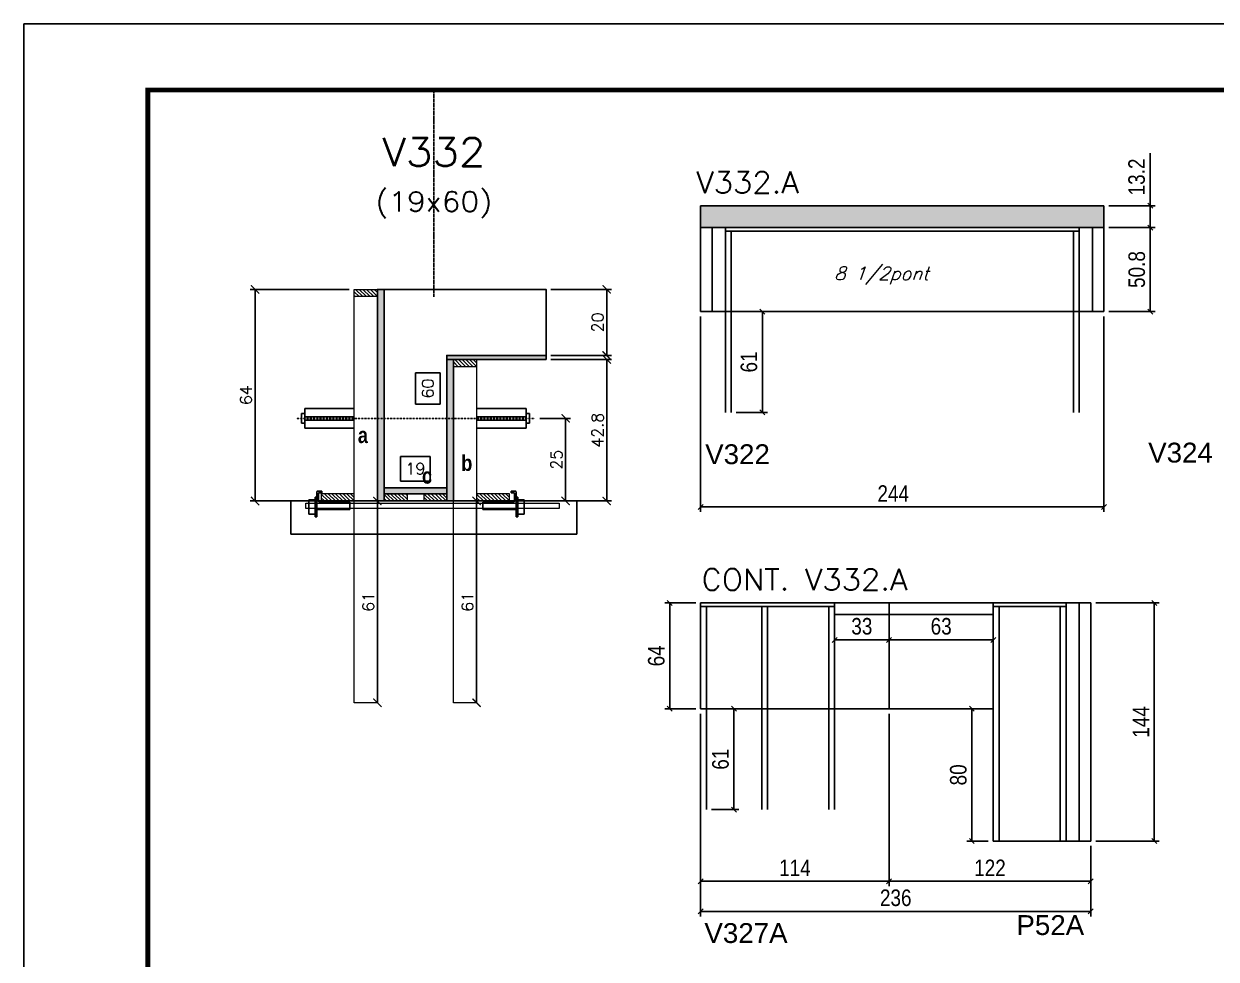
# Model space of a CAD drawing. Extents: x 137137 to 143418, y 10464 to 34486.
# Drawn here: x 138722 to 139444, y 18989 to 19554 of the extents above; entities that cross this region are included whole.
import ezdxf
from ezdxf.enums import TextEntityAlignment as Align

# ---------------------------------------------------------------- set-up
doc = ezdxf.new("R2010")
doc.units = 0
doc.linetypes.add('DASHED', pattern=[0.75, 0.5, -0.25])
doc.linetypes.add('HIDDEN', pattern=[0.375, 0.25, -0.125])
for name, color, linetype in [('5', 5, 'Continuous'), ('barrote', 251, 'Continuous'), ('COTA', 241, 'Continuous'), ('Cota Seção (2x)', 4, 'Continuous'), ('detalhes', 4, 'Continuous'), ('Painéis', 200, 'Continuous'), ('presilha', 1, 'Continuous'), ('SARR_2.2x7', 40, 'Continuous'), ('SARR_3.5x7', 81, 'Continuous'), ('TENSOR', 3, 'Continuous'), ('texto', 7, 'Continuous'), ('Texto de Titulo', 7, 'Continuous'), ('Texto Qtd Sarr', 242, 'Continuous')]:
    doc.layers.add(name, color=color, linetype=linetype)
for name, color, linetype, lineweight in [('CONCRETO', 251, 'Continuous', 25), ('Folhas', 255, 'Continuous', 9), ('Hachura', 251, 'Continuous', 9), ('Madeira', 126, 'Continuous', 18), ('SARRAFO DE PRESSAO', 251, 'DASHED', 9), ('SCO-___-LAJ', 2, 'Continuous', 0), ('Texto Seção', 7, 'Continuous', 15)]:
    doc.layers.add(name, color=color, linetype=linetype, lineweight=lineweight)
doc.layers.add('Laje_Perimetro', color=7, linetype='Continuous', plot=False)
doc.styles.add('COTA TECNICA', font='techl___.ttf', dxfattribs={"height": 10})
doc.styles.add('REGUA-120', font='ROMANS.shx', dxfattribs={"height": 15})
doc.styles.add('Romans', font='romans.shx')
doc.styles.get("Standard").update_dxf_attribs({"font": 'arial.ttf'})
doc.styles.add('TECNICA', font='techb___.ttf', dxfattribs={"height": 10})
doc.dimstyles.new('Cota Seção (2x)', dxfattribs={"dimtxt": 7, "dimasz": 5, "dimexe": 3, "dimexo": 3, "dimgap": 2, "dimtad": 3, "dimdec": 1, "dimlfac": 0.5, "dimzin": 12, "dimdsep": 46, "dimtxsty": 'Romans', "dimblk": 'ARCHTICK', "dimcen": 0, "dimclrd": 4, "dimclre": 4, "dimclrt": 1, "dimadec": 1, "dimazin": 3, "dimtfac": 1, "dimtdec": 1, "dimtmove": 0, "dimatfit": 3, "dimldrblk": 'OBLIQUE', "dimfxl": 1, "dimtolj": 1, "dimtzin": 12, "dimarcsym": 0})
doc.dimstyles.new('Cota Seção interna', dxfattribs={"dimtxt": 7, "dimasz": 6, "dimexe": 0.18, "dimexo": 2, "dimgap": -4, "dimtad": 3, "dimdec": 1, "dimlfac": 0.5, "dimzin": 12, "dimdsep": 46, "dimtxsty": 'Romans', "dimblk": 'ARCHTICK', "dimcen": 0.09, "dimse1": 1, "dimse2": 1, "dimsd1": 1, "dimsd2": 1, "dimclrd": 180, "dimclre": 5, "dimclrt": 1, "dimadec": 0, "dimazin": 3, "dimtfac": 1, "dimtdec": 1, "dimtofl": 0, "dimtmove": 0, "dimatfit": 3, "dimldrblk": 'ARCHTICK', "dimfxl": 1, "dimtolj": 1, "dimtzin": 0, "dimarcsym": 0})
doc.dimstyles.new('PAINEL', dxfattribs={"dimtxt": 10, "dimasz": 3, "dimexe": 3, "dimexo": 3, "dimgap": 3, "dimtad": 1, "dimdec": 1, "dimzin": 12, "dimdsep": 46, "dimtxsty": 'COTA TECNICA', "dimblk1": 'OBLIQUE', "dimblk2": 'OBLIQUE', "dimsah": 1, "dimcen": 0.9, "dimclrd": 4, "dimclre": 4, "dimclrt": 240, "dimadec": 1, "dimazin": 3, "dimtfac": 1, "dimtdec": 1, "dimtmove": 0, "dimatfit": 3, "dimfxl": 1, "dimtolj": 1, "dimtzin": 12, "dimarcsym": 0})

# ---------------------------------------------------------------- blocks, each defined once
blk = doc.blocks.new('9999999999')
at = {"layer": 'Folhas'}
blk.add_lwpolyline([(98138.98, 34190.21), (99623.98, 34190.21), (99623.98, 35240.21), (98138.98, 35240.21)], close=True, dxfattribs=at)
at = {"layer": 'Folhas', "color": 30, "const_width": 3}
blk.add_lwpolyline([(98213.98, 34230.21), (99583.98, 34230.21), (99583.98, 35200.21), (98213.98, 35200.21)], close=True, dxfattribs=at)
blk = doc.blocks.new('_ArchTick')
at = {"color": 0, "linetype": 'ByBlock', "const_width": 0.15}
blk.add_lwpolyline([(-0.5, -0.5), (0.5, 0.5)], dxfattribs=at)
blk = doc.blocks.new('*D1493')
at = {"layer": 'COTA', "color": 4, "lineweight": -2, "transparency": 16777216}
for p, q in [((139041.18, 19351.34), (139077.89, 19351.34)), ((139074.89, 19265.74), (139074.89, 19351.34)), ((139023.58, 19265.74), (139077.89, 19265.74))]:
    blk.add_line(p, q, dxfattribs=at)
at = {"layer": 'Defpoints', "color": 0, "transparency": 16777216}
for p in [(139038.18, 19351.34), (139074.89, 19351.34), (139020.58, 19265.74)]:
    blk.add_point(p, dxfattribs=at)
at = {"layer": 'COTA', "color": 4, "lineweight": -2, "transparency": 16777216, "xscale": 5, "yscale": 5, "zscale": 5}
for p, rotation in [((139074.89, 19351.34), 90), ((139074.89, 19265.74), 270)]:
    blk.add_blockref('_ArchTick', p, dxfattribs=dict(at, rotation=rotation))
at = {"layer": 'COTA', "color": 1, "transparency": 16777216, "insert": (139069.39, 19308.54), "char_height": 7, "attachment_point": 5, "rotation": 90, "style": 'Romans'}
blk.add_mtext('\\A1;42.8', dxfattribs=at)
blk = doc.blocks.new('_Oblique')
at = {"color": 0, "linetype": 'ByBlock', "lineweight": -2}
blk.add_line((-0.5, -0.5), (0.5, 0.5), dxfattribs=at)
blk = doc.blocks.new('*D1494')
at = {"layer": 'COTA', "color": 4, "lineweight": -2, "transparency": 16777216}
for p, q in [((139041.18, 19393.74), (139077.89, 19393.74)), ((139074.89, 19353.74), (139074.89, 19393.74)), ((139041.18, 19353.74), (139077.89, 19353.74))]:
    blk.add_line(p, q, dxfattribs=at)
at = {"layer": 'Defpoints', "color": 0, "transparency": 16777216}
for p in [(139038.18, 19393.74), (139074.89, 19393.74), (139038.18, 19353.74)]:
    blk.add_point(p, dxfattribs=at)
at = {"layer": 'COTA', "color": 4, "lineweight": -2, "transparency": 16777216, "xscale": 5, "yscale": 5, "zscale": 5}
for p, rotation in [((139074.89, 19393.74), 90), ((139074.89, 19353.74), 270)]:
    blk.add_blockref('_ArchTick', p, dxfattribs=dict(at, rotation=rotation))
at = {"layer": 'COTA', "color": 1, "transparency": 16777216, "insert": (139069.39, 19373.74), "char_height": 7, "attachment_point": 5, "rotation": 90, "style": 'Romans'}
blk.add_mtext('\\A1;20', dxfattribs=at)
blk = doc.blocks.new('*D1495')
at = {"layer": 'Cota Seção (2x)', "color": 180, "lineweight": -2, "transparency": 16777216}
for p, q in [((138974.18, 19343.24), (138959.18, 19343.24)), ((138959.18, 19343.24), (138959.18, 19324.24)), ((138974.18, 19324.24), (138974.18, 19343.24)), ((138959.18, 19324.24), (138974.18, 19324.24))]:
    blk.add_line(p, q, dxfattribs=at)
at = {"layer": 'Defpoints', "color": 0, "transparency": 16777216}
for p in [(138978.18, 19393.74), (138978.18, 19393.74), (138978.18, 19273.74)]:
    blk.add_point(p, dxfattribs=at)
at = {"layer": 'Cota Seção (2x)', "color": 1, "transparency": 16777216, "insert": (138966.68, 19333.74), "char_height": 7, "attachment_point": 5, "rotation": 90, "style": 'Romans'}
blk.add_mtext('\\A1;60', dxfattribs=at)
blk = doc.blocks.new('PRESILHA METÁLICA 1')
at = {"layer": 'presilha'}
for p, q in [((0, 13), (6, 13)), ((0, 13), (0, 0)), ((6, 15.5), (7.5, 15.5)), ((6, -2.5), (6, 15.5)), ((6, 13), (6, 0)), ((7.5, 10.6), (7.5, 19.9)), ((7.5, 15.5), (7.5, -2.5)), ((12, 21), (8.6, 21)), ((9, 11.6), (9, 18.9)), ((12, 19.5), (9.6, 19.5)), ((37.5, 11), (9.6, 11)), ((12, 21), (12, 19.5)), ((37.5, 11), (37.5, 4.1)), ((6, 0), (0, 0)), ((37.5, 4.1), (7.5, 4.1)), ((7.5, -2.5), (6, -2.5))]:
    blk.add_line(p, q, dxfattribs=at)
for centre, radius, start, end in [((8.6, 19.9), 1.14, 90, 180), ((9.6, 18.9), 0.57, 90, 180), ((9.6, 11.6), 0.57, 180, 270)]:
    blk.add_arc(centre, radius, start, end, dxfattribs=at)
blk = doc.blocks.new('*D1496')
at = {"layer": 'Cota Seção (2x)', "color": 180, "lineweight": -2, "transparency": 16777216}
for p, q in [((138968.18, 19292.74), (138950.18, 19292.74)), ((138950.18, 19292.74), (138950.18, 19277.74)), ((138968.18, 19277.74), (138968.18, 19292.74)), ((138950.18, 19277.74), (138968.18, 19277.74))]:
    blk.add_line(p, q, dxfattribs=at)
at = {"layer": 'Defpoints', "color": 0, "transparency": 16777216}
for p in [(138978.18, 19273.74), (138940.18, 19265.74), (138978.18, 19265.74)]:
    blk.add_point(p, dxfattribs=at)
at = {"layer": 'Cota Seção (2x)', "color": 1, "transparency": 16777216, "insert": (138959.18, 19285.24), "char_height": 7, "attachment_point": 5, "style": 'Romans'}
blk.add_mtext('\\A1;19', dxfattribs=at)
blk = doc.blocks.new('*D1497')
at = {"layer": 'COTA', "color": 4, "lineweight": -2, "transparency": 16777216}
for p, q in [((138919.18, 19393.74), (138859.2, 19393.74)), ((138862.2, 19393.74), (138862.2, 19265.74)), ((138919.18, 19265.74), (138859.2, 19265.74))]:
    blk.add_line(p, q, dxfattribs=at)
at = {"layer": 'Defpoints', "color": 0, "transparency": 16777216}
for p in [(138922.18, 19393.74), (138862.2, 19265.74), (138922.18, 19265.74)]:
    blk.add_point(p, dxfattribs=at)
at = {"layer": 'COTA', "color": 4, "lineweight": -2, "transparency": 16777216, "xscale": 5, "yscale": 5, "zscale": 5}
for p, rotation in [((138862.2, 19393.74), 90), ((138862.2, 19265.74), 270)]:
    blk.add_blockref('_ArchTick', p, dxfattribs=dict(at, rotation=rotation))
at = {"layer": 'COTA', "color": 1, "transparency": 16777216, "insert": (138856.7, 19329.74), "char_height": 7, "attachment_point": 5, "rotation": 90, "style": 'Romans'}
blk.add_mtext('\\A1;64', dxfattribs=at)
blk = doc.blocks.new('*D1498')
at = {"layer": 'COTA', "color": 4, "lineweight": -2, "transparency": 16777216}
for p, q in [((139034.48, 19315.71), (139053.03, 19315.71)), ((139050.03, 19315.71), (139050.03, 19265.74)), ((139034.48, 19265.74), (139053.03, 19265.74))]:
    blk.add_line(p, q, dxfattribs=at)
at = {"layer": 'Defpoints', "color": 0, "transparency": 16777216}
for p in [(139031.48, 19315.71), (139031.48, 19265.74), (139050.03, 19265.74)]:
    blk.add_point(p, dxfattribs=at)
at = {"layer": 'COTA', "color": 4, "lineweight": -2, "transparency": 16777216, "xscale": 5, "yscale": 5, "zscale": 5}
for p, rotation in [((139050.03, 19315.71), 90), ((139050.03, 19265.74), 270)]:
    blk.add_blockref('_ArchTick', p, dxfattribs=dict(at, rotation=rotation))
at = {"layer": 'COTA', "color": 1, "transparency": 16777216, "insert": (139044.53, 19290.72), "char_height": 7, "attachment_point": 5, "rotation": 90, "style": 'Romans'}
blk.add_mtext('\\A1;25', dxfattribs=at)
blk = doc.blocks.new('titulo1')
at = {"layer": 'Defpoints', "color": 252, "linetype": 'HIDDEN', "ltscale": 2}
blk.add_line((0, 0), (0, 125), dxfattribs=at)
at = {"layer": 'Defpoints', "style": 'Romans', "oblique": 15}
blk.add_attdef('FOLHA', text='', height=10, dxfattribs=at).set_placement((0, 15.58), align=Align.MIDDLE_CENTER)
at = {"layer": 'Texto Qtd Sarr', "color": 3, "style": 'Romans', "oblique": 15}
for tag, height, p in [('TITULO', 17, (0, 71.45)), ('SEÇÃO', 12, (0, 41.55))]:
    blk.add_attdef(tag, text='', height=height, dxfattribs=at).set_placement(p, align=Align.MIDDLE_CENTER)
blk = doc.blocks.new('*D1504')
at = {"layer": 'COTA', "color": 4, "lineweight": -2, "ltscale": 25, "transparency": 16777216}
for p, q in [((139131.74, 19377.32), (139131.74, 19259.17)), ((139375.74, 19377.32), (139375.74, 19259.17)), ((139375.74, 19262.17), (139131.74, 19262.17))]:
    blk.add_line(p, q, dxfattribs=at)
at = {"layer": 'Defpoints', "color": 0, "ltscale": 25, "transparency": 16777216}
for p in [(139131.74, 19380.32), (139375.74, 19380.32), (139131.74, 19262.17)]:
    blk.add_point(p, dxfattribs=at)
at = {"layer": 'COTA', "color": 4, "lineweight": -2, "ltscale": 25, "transparency": 16777216, "xscale": 3, "yscale": 3, "zscale": 3, "rotation": 180}
blk.add_blockref('_Oblique', (139131.74, 19262.17), dxfattribs=at)
at = {"layer": 'COTA', "color": 4, "lineweight": -2, "ltscale": 25, "transparency": 16777216, "xscale": 3, "yscale": 3, "zscale": 3}
blk.add_blockref('_Oblique', (139375.74, 19262.17), dxfattribs=at)
at = {"layer": 'COTA', "color": 240, "ltscale": 25, "transparency": 16777216, "insert": (139248.24, 19270.25), "char_height": 10, "attachment_point": 5, "style": 'COTA TECNICA'}
blk.add_mtext('\\A1;244', dxfattribs=at)
blk = doc.blocks.new('*D1533')
at = {"layer": 'COTA', "color": 4, "lineweight": -2, "ltscale": 25, "transparency": 16777216}
for p, q in [((139378.74, 19431.12), (139406.73, 19431.12)), ((139403.73, 19431.12), (139403.73, 19380.32)), ((139378.74, 19380.32), (139406.73, 19380.32))]:
    blk.add_line(p, q, dxfattribs=at)
at = {"layer": 'Defpoints', "color": 0, "ltscale": 25, "transparency": 16777216}
for p in [(139375.74, 19431.12), (139375.74, 19380.32), (139403.73, 19380.32)]:
    blk.add_point(p, dxfattribs=at)
at = {"layer": 'COTA', "color": 4, "lineweight": -2, "ltscale": 25, "transparency": 16777216, "xscale": 3, "yscale": 3, "zscale": 3}
for p, rotation in [((139403.73, 19431.12), 90), ((139403.73, 19380.32), 270)]:
    blk.add_blockref('_Oblique', p, dxfattribs=dict(at, rotation=rotation))
at = {"layer": 'COTA', "color": 240, "ltscale": 25, "transparency": 16777216, "insert": (139395.6, 19405.72), "char_height": 10, "attachment_point": 5, "rotation": 90, "style": 'COTA TECNICA'}
blk.add_mtext('\\A1;50.8', dxfattribs=at)
blk = doc.blocks.new('*D1534')
at = {"layer": 'COTA', "color": 4, "lineweight": -2, "ltscale": 25, "transparency": 16777216}
for p, q in [((139403.73, 19444.32), (139403.73, 19476.05)), ((139378.74, 19444.32), (139406.73, 19444.32)), ((139403.73, 19431.12), (139403.73, 19444.32)), ((139378.74, 19431.12), (139406.73, 19431.12))]:
    blk.add_line(p, q, dxfattribs=at)
at = {"layer": 'Defpoints', "color": 0, "ltscale": 25, "transparency": 16777216}
for p in [(139375.74, 19444.32), (139403.73, 19444.32), (139375.74, 19431.12)]:
    blk.add_point(p, dxfattribs=at)
at = {"layer": 'COTA', "color": 4, "lineweight": -2, "ltscale": 25, "transparency": 16777216, "xscale": 3, "yscale": 3, "zscale": 3}
for p, rotation in [((139403.73, 19444.32), 90), ((139403.73, 19431.12), 270)]:
    blk.add_blockref('_Oblique', p, dxfattribs=dict(at, rotation=rotation))
at = {"layer": 'COTA', "color": 240, "ltscale": 25, "transparency": 16777216, "insert": (139395.51, 19461.69), "char_height": 10, "attachment_point": 5, "rotation": 90, "style": 'COTA TECNICA'}
blk.add_mtext('\\A1;13.2', dxfattribs=at)
blk = doc.blocks.new('*D1539')
at = {"layer": 'COTA', "color": 4, "lineweight": -2, "ltscale": 25, "transparency": 16777216}
for p, q in [((139370.76, 19204.1), (139409.18, 19204.1)), ((139406.18, 19204.1), (139406.18, 19060.1)), ((139370.76, 19060.1), (139409.18, 19060.1))]:
    blk.add_line(p, q, dxfattribs=at)
at = {"layer": 'Defpoints', "color": 0, "ltscale": 25, "transparency": 16777216}
for p in [(139367.76, 19204.1), (139367.76, 19060.1), (139406.18, 19060.1)]:
    blk.add_point(p, dxfattribs=at)
at = {"layer": 'COTA', "color": 4, "lineweight": -2, "ltscale": 25, "transparency": 16777216, "xscale": 3, "yscale": 3, "zscale": 3}
for p, rotation in [((139406.18, 19204.1), 90), ((139406.18, 19060.1), 270)]:
    blk.add_blockref('_Oblique', p, dxfattribs=dict(at, rotation=rotation))
at = {"layer": 'COTA', "color": 240, "ltscale": 25, "transparency": 16777216, "insert": (139398.11, 19132.1), "char_height": 10, "attachment_point": 5, "rotation": 90, "style": 'COTA TECNICA'}
blk.add_mtext('\\A1;144', dxfattribs=at)
blk = doc.blocks.new('*D1540')
at = {"layer": 'COTA', "color": 4, "lineweight": -2, "ltscale": 25, "transparency": 16777216}
for p, q in [((139131.74, 19137.1), (139131.74, 19032.79)), ((139245.74, 19137.1), (139245.74, 19032.79)), ((139131.74, 19035.79), (139245.74, 19035.79))]:
    blk.add_line(p, q, dxfattribs=at)
at = {"layer": 'Defpoints', "color": 0, "ltscale": 25, "transparency": 16777216}
for p in [(139131.74, 19140.1), (139245.74, 19140.1), (139245.74, 19035.79)]:
    blk.add_point(p, dxfattribs=at)
at = {"layer": 'COTA', "color": 4, "lineweight": -2, "ltscale": 25, "transparency": 16777216, "xscale": 3, "yscale": 3, "zscale": 3, "rotation": 180}
blk.add_blockref('_Oblique', (139131.74, 19035.79), dxfattribs=at)
at = {"layer": 'COTA', "color": 4, "lineweight": -2, "ltscale": 25, "transparency": 16777216, "xscale": 3, "yscale": 3, "zscale": 3}
blk.add_blockref('_Oblique', (139245.74, 19035.79), dxfattribs=at)
at = {"layer": 'COTA', "color": 240, "ltscale": 25, "transparency": 16777216, "insert": (139188.74, 19043.87), "char_height": 10, "attachment_point": 5, "style": 'COTA TECNICA'}
blk.add_mtext('\\A1;114', dxfattribs=at)
blk = doc.blocks.new('*D1541')
at = {"layer": 'COTA', "color": 4, "lineweight": -2, "ltscale": 25, "transparency": 16777216}
for p, q in [((139245.74, 19137.1), (139245.74, 19032.79)), ((139367.76, 19057.1), (139367.76, 19032.79)), ((139245.74, 19035.79), (139367.76, 19035.79))]:
    blk.add_line(p, q, dxfattribs=at)
at = {"layer": 'Defpoints', "color": 0, "ltscale": 25, "transparency": 16777216}
for p in [(139245.74, 19140.1), (139367.76, 19060.1), (139367.76, 19035.79)]:
    blk.add_point(p, dxfattribs=at)
at = {"layer": 'COTA', "color": 4, "lineweight": -2, "ltscale": 25, "transparency": 16777216, "xscale": 3, "yscale": 3, "zscale": 3, "rotation": 180}
blk.add_blockref('_Oblique', (139245.74, 19035.79), dxfattribs=at)
at = {"layer": 'COTA', "color": 4, "lineweight": -2, "ltscale": 25, "transparency": 16777216, "xscale": 3, "yscale": 3, "zscale": 3}
blk.add_blockref('_Oblique', (139367.76, 19035.79), dxfattribs=at)
at = {"layer": 'COTA', "color": 240, "ltscale": 25, "transparency": 16777216, "insert": (139306.75, 19043.85), "char_height": 10, "attachment_point": 5, "style": 'COTA TECNICA'}
blk.add_mtext('\\A1;122', dxfattribs=at)
blk = doc.blocks.new('*D1503')
at = {"layer": 'COTA', "color": 4, "lineweight": -2, "ltscale": 25, "transparency": 16777216}
for p, q in [((139131.74, 19137.1), (139131.74, 19014.49)), ((139367.76, 19057.1), (139367.76, 19014.49)), ((139131.74, 19017.49), (139367.76, 19017.49))]:
    blk.add_line(p, q, dxfattribs=at)
at = {"layer": 'Defpoints', "color": 0, "ltscale": 25, "transparency": 16777216}
for p in [(139131.74, 19140.1), (139367.76, 19060.1), (139367.76, 19017.49)]:
    blk.add_point(p, dxfattribs=at)
at = {"layer": 'COTA', "color": 4, "lineweight": -2, "ltscale": 25, "transparency": 16777216, "xscale": 3, "yscale": 3, "zscale": 3, "rotation": 180}
blk.add_blockref('_Oblique', (139131.74, 19017.49), dxfattribs=at)
at = {"layer": 'COTA', "color": 4, "lineweight": -2, "ltscale": 25, "transparency": 16777216, "xscale": 3, "yscale": 3, "zscale": 3}
blk.add_blockref('_Oblique', (139367.76, 19017.49), dxfattribs=at)
at = {"layer": 'COTA', "color": 240, "ltscale": 25, "transparency": 16777216, "insert": (139249.75, 19025.71), "char_height": 10, "attachment_point": 5, "style": 'COTA TECNICA'}
blk.add_mtext('\\A1;236', dxfattribs=at)
blk = doc.blocks.new('*D1542')
at = {"layer": 'COTA', "color": 4, "lineweight": -2, "ltscale": 25, "transparency": 16777216}
for p, q in [((139245.74, 19194.1), (139245.74, 19178.69)), ((139308.74, 19194.1), (139308.74, 19178.69)), ((139308.74, 19181.69), (139245.74, 19181.69))]:
    blk.add_line(p, q, dxfattribs=at)
at = {"layer": 'Defpoints', "color": 0, "ltscale": 25, "transparency": 16777216}
for p in [(139245.74, 19197.1), (139308.74, 19197.1), (139245.74, 19181.69)]:
    blk.add_point(p, dxfattribs=at)
at = {"layer": 'COTA', "color": 4, "lineweight": -2, "ltscale": 25, "transparency": 16777216, "xscale": 3, "yscale": 3, "zscale": 3, "rotation": 180}
blk.add_blockref('_Oblique', (139245.74, 19181.69), dxfattribs=at)
at = {"layer": 'COTA', "color": 4, "lineweight": -2, "ltscale": 25, "transparency": 16777216, "xscale": 3, "yscale": 3, "zscale": 3}
blk.add_blockref('_Oblique', (139308.74, 19181.69), dxfattribs=at)
at = {"layer": 'COTA', "color": 240, "ltscale": 25, "transparency": 16777216, "insert": (139277.24, 19189.91), "char_height": 10, "attachment_point": 5, "style": 'COTA TECNICA'}
blk.add_mtext('\\A1;63', dxfattribs=at)
blk = doc.blocks.new('*D1543')
at = {"layer": 'COTA', "color": 4, "lineweight": -2, "ltscale": 25, "transparency": 16777216}
for p, q in [((139212.74, 19194.1), (139212.74, 19178.69)), ((139245.74, 19194.1), (139245.74, 19178.69)), ((139212.74, 19181.69), (139245.74, 19181.69))]:
    blk.add_line(p, q, dxfattribs=at)
at = {"layer": 'Defpoints', "color": 0, "ltscale": 25, "transparency": 16777216}
for p in [(139212.74, 19197.1), (139245.74, 19197.1), (139245.74, 19181.69)]:
    blk.add_point(p, dxfattribs=at)
at = {"layer": 'COTA', "color": 4, "lineweight": -2, "ltscale": 25, "transparency": 16777216, "xscale": 3, "yscale": 3, "zscale": 3, "rotation": 180}
blk.add_blockref('_Oblique', (139212.74, 19181.69), dxfattribs=at)
at = {"layer": 'COTA', "color": 4, "lineweight": -2, "ltscale": 25, "transparency": 16777216, "xscale": 3, "yscale": 3, "zscale": 3}
blk.add_blockref('_Oblique', (139245.74, 19181.69), dxfattribs=at)
at = {"layer": 'COTA', "color": 240, "ltscale": 25, "transparency": 16777216, "insert": (139229.24, 19189.91), "char_height": 10, "attachment_point": 5, "style": 'COTA TECNICA'}
blk.add_mtext('\\A1;33', dxfattribs=at)
blk = doc.blocks.new('*D1544')
at = {"layer": 'COTA', "color": 4, "lineweight": -2, "ltscale": 25, "transparency": 16777216}
for p, q in [((139128.74, 19204.1), (139110.05, 19204.1)), ((139113.05, 19204.1), (139113.05, 19140.1)), ((139128.74, 19140.1), (139110.05, 19140.1))]:
    blk.add_line(p, q, dxfattribs=at)
at = {"layer": 'Defpoints', "color": 0, "ltscale": 25, "transparency": 16777216}
for p in [(139131.74, 19204.1), (139113.05, 19140.1), (139131.74, 19140.1)]:
    blk.add_point(p, dxfattribs=at)
at = {"layer": 'COTA', "color": 4, "lineweight": -2, "ltscale": 25, "transparency": 16777216, "xscale": 3, "yscale": 3, "zscale": 3}
for p, rotation in [((139113.05, 19204.1), 90), ((139113.05, 19140.1), 270)]:
    blk.add_blockref('_Oblique', p, dxfattribs=dict(at, rotation=rotation))
at = {"layer": 'COTA', "color": 240, "ltscale": 25, "transparency": 16777216, "insert": (139104.94, 19172.1), "char_height": 10, "attachment_point": 5, "rotation": 90, "style": 'COTA TECNICA'}
blk.add_mtext('\\A1;64', dxfattribs=at)
blk = doc.blocks.new('*D2108')
at = {"layer": 'COTA', "color": 4, "lineweight": -2, "ltscale": 25, "transparency": 16777216}
for p, q in [((139305.74, 19140.1), (139292.78, 19140.1)), ((139295.78, 19140.1), (139295.78, 19060.1)), ((139305.74, 19060.1), (139292.78, 19060.1))]:
    blk.add_line(p, q, dxfattribs=at)
at = {"layer": 'Defpoints', "color": 0, "ltscale": 25, "transparency": 16777216}
for p in [(139308.74, 19140.1), (139295.78, 19060.1), (139308.74, 19060.1)]:
    blk.add_point(p, dxfattribs=at)
at = {"layer": 'COTA', "color": 4, "lineweight": -2, "ltscale": 25, "transparency": 16777216, "xscale": 3, "yscale": 3, "zscale": 3}
for p, rotation in [((139295.78, 19140.1), 90), ((139295.78, 19060.1), 270)]:
    blk.add_blockref('_Oblique', p, dxfattribs=dict(at, rotation=rotation))
at = {"layer": 'COTA', "color": 240, "ltscale": 25, "transparency": 16777216, "insert": (139287.65, 19100.1), "char_height": 10, "attachment_point": 5, "rotation": 90, "style": 'COTA TECNICA'}
blk.add_mtext('\\A1;80', dxfattribs=at)
blk = doc.blocks.new('*D2110')
at = {"layer": 'COTA', "color": 4, "lineweight": -2, "transparency": 16777216}
for p, q in [((138936.18, 19143.74), (138936.18, 19265.74)), ((138939.18, 19265.74), (138939.18, 19265.74)), ((138939.18, 19143.74), (138939.18, 19143.74))]:
    blk.add_line(p, q, dxfattribs=at)
at = {"layer": 'Defpoints', "color": 0, "transparency": 16777216}
for p in [(138936.18, 19265.74), (138936.18, 19265.74), (138936.18, 19143.74)]:
    blk.add_point(p, dxfattribs=at)
at = {"layer": 'COTA', "color": 4, "lineweight": -2, "transparency": 16777216, "xscale": 5, "yscale": 5, "zscale": 5}
for p, rotation in [((138936.18, 19265.74), 90), ((138936.18, 19143.74), 270)]:
    blk.add_blockref('_ArchTick', p, dxfattribs=dict(at, rotation=rotation))
at = {"layer": 'COTA', "color": 1, "transparency": 16777216, "insert": (138930.68, 19204.74), "char_height": 7, "attachment_point": 5, "rotation": 90, "style": 'Romans'}
blk.add_mtext('\\A1;61', dxfattribs=at)
blk = doc.blocks.new('*D2111')
at = {"layer": 'COTA', "color": 4, "lineweight": -2, "transparency": 16777216}
for p, q in [((138996.18, 19143.74), (138996.18, 19265.74)), ((138999.18, 19265.74), (138999.18, 19265.74)), ((138999.18, 19143.74), (138999.18, 19143.74))]:
    blk.add_line(p, q, dxfattribs=at)
at = {"layer": 'Defpoints', "color": 0, "transparency": 16777216}
for p in [(138996.18, 19265.74), (138996.18, 19265.74), (138996.18, 19143.74)]:
    blk.add_point(p, dxfattribs=at)
at = {"layer": 'COTA', "color": 4, "lineweight": -2, "transparency": 16777216, "xscale": 5, "yscale": 5, "zscale": 5}
for p, rotation in [((138996.18, 19265.74), 90), ((138996.18, 19143.74), 270)]:
    blk.add_blockref('_ArchTick', p, dxfattribs=dict(at, rotation=rotation))
at = {"layer": 'COTA', "color": 1, "transparency": 16777216, "insert": (138990.68, 19204.74), "char_height": 7, "attachment_point": 5, "rotation": 90, "style": 'Romans'}
blk.add_mtext('\\A1;61', dxfattribs=at)
blk = doc.blocks.new('*D2113')
at = {"layer": 'COTA', "color": 4, "lineweight": -2, "ltscale": 25, "transparency": 16777216}
for p, q in [((139138.24, 19140.1), (139154.87, 19140.1)), ((139151.87, 19079.1), (139151.87, 19140.1)), ((139138.24, 19079.1), (139154.87, 19079.1))]:
    blk.add_line(p, q, dxfattribs=at)
at = {"layer": 'Defpoints', "color": 0, "ltscale": 25, "transparency": 16777216}
for p in [(139135.24, 19140.1), (139151.87, 19140.1), (139135.24, 19079.1)]:
    blk.add_point(p, dxfattribs=at)
at = {"layer": 'COTA', "color": 4, "lineweight": -2, "ltscale": 25, "transparency": 16777216, "xscale": 3, "yscale": 3, "zscale": 3}
for p, rotation in [((139151.87, 19140.1), 90), ((139151.87, 19079.1), 270)]:
    blk.add_blockref('_Oblique', p, dxfattribs=dict(at, rotation=rotation))
at = {"layer": 'COTA', "color": 240, "ltscale": 25, "transparency": 16777216, "insert": (139143.77, 19109.6), "char_height": 10, "attachment_point": 5, "rotation": 90, "style": 'COTA TECNICA'}
blk.add_mtext('\\A1;61', dxfattribs=at)
blk = doc.blocks.new('*D2114')
at = {"layer": 'COTA', "color": 4, "lineweight": -2, "ltscale": 25, "transparency": 16777216}
for p, q in [((139153.49, 19380.32), (139172.09, 19380.32)), ((139169.09, 19319.32), (139169.09, 19380.32)), ((139153.24, 19319.32), (139172.09, 19319.32))]:
    blk.add_line(p, q, dxfattribs=at)
at = {"layer": 'Defpoints', "color": 0, "ltscale": 25, "transparency": 16777216}
for p in [(139150.49, 19380.32), (139169.09, 19380.32), (139150.24, 19319.32)]:
    blk.add_point(p, dxfattribs=at)
at = {"layer": 'COTA', "color": 4, "lineweight": -2, "ltscale": 25, "transparency": 16777216, "xscale": 3, "yscale": 3, "zscale": 3}
for p, rotation in [((139169.09, 19380.32), 90), ((139169.09, 19319.32), 270)]:
    blk.add_blockref('_Oblique', p, dxfattribs=dict(at, rotation=rotation))
at = {"layer": 'COTA', "color": 240, "ltscale": 25, "transparency": 16777216, "insert": (139160.99, 19349.82), "char_height": 10, "attachment_point": 5, "rotation": 90, "style": 'COTA TECNICA'}
blk.add_mtext('\\A1;61', dxfattribs=at)

msp = doc.modelspace()

# ---------------------------------------------------------------- hatches: boundary and pattern name
at = {"layer": 'COTA', "linetype": 'ByBlock'}
h = msp.add_hatch(dxfattribs=at)
h.set_pattern_fill('AR-CONC', color=256, scale=0.03)
h.set_pattern_definition([(50, (-243.75, -13748.304), (5.46554007, -0.47817257), [0.5715, -6.2865]), (355, (-243.75, -13748.304), (-1.05730264, 5.73170536), [0.4572, -5.02921753]), (100.4514447, (-243.295, -13748.344), (4.40823741, 5.25353256), [0.48570026, -5.34270734]), (46.1842, (-243.75, -13746.78), (8.13237123, -1.26126984), [0.85725, -9.42975]), (96.6355576, (-243.0725, -13746.885), (7.122124, 7.42278374), [0.7285507, -8.01406824]), (351.184151, (-243.75, -13746.78), (7.122124, 7.42278374), [0.685799, -7.54379196]), (21, (-242.988, -13747.161), (4.54843174, -3.06795595), [0.5715, -6.2865]), (326, (-242.988, -13747.161), (1.85406085, 5.52563898), [0.4572, -5.0292]), (71.451445, (-242.609, -13747.417), (6.40249258, 2.45768307), [0.48570026, -5.34269813]), (37.5, (-243.7502, -13748.3041), (0.092658098, 2.536651166), [0, -4.96824, 0, -5.1054, 0, -5.04825]), (7.5, (-243.7502, -13748.304), (2.004589875, 3.005417245), [0, -2.91084, 0, -4.85394, 0, -1.92405]), (327.5, (-245.4495, -13748.3041), (4.067717855, -0.17186232), [0, -1.905, 0, -5.9436, 0, -7.8867]), (317.5, (-246.2115, -13748.304), (4.44387544, 0.76279473), [0, -2.4765, 0, -3.94716, 0, -5.6007])])
h.paths.add_polyline_path([(139375.74, 19431.12), (139375.74, 19444.32), (139131.74, 19444.32), (139131.74, 19431.12)])
at = {"layer": 'Hachura'}
h = msp.add_hatch(dxfattribs=at)
h.set_pattern_fill('ANSI31', color=256, scale=0.5, angle=270, style=0)
h.set_pattern_definition([(315, (161827.9956, 11086.0927), (1.12253202, 1.12253202), [])])
h.paths.add_polyline_path([(138922.18, 19389.34), (138922.18, 19393.74), (138936.18, 19393.74), (138936.18, 19389.34)])
h = msp.add_hatch(color=256, dxfattribs=at)
h.dxf.hatch_style = 1
h.paths.add_polyline_path([(138940.18, 19393.74), (138936.18, 19393.74), (138936.18, 19265.74), (138940.18, 19265.74)])
h = msp.add_hatch(color=256, dxfattribs=at)
h.dxf.hatch_style = 1
h.paths.add_polyline_path([(138978.18, 19351.34), (138978.18, 19353.74), (139038.18, 19353.74), (139038.18, 19351.34)])
h = msp.add_hatch(color=256, dxfattribs=at)
h.dxf.hatch_style = 1
h.paths.add_polyline_path([(138982.18, 19351.34), (138978.18, 19351.34), (138978.18, 19265.74), (138982.18, 19265.74)])
h = msp.add_hatch(dxfattribs=at)
h.set_pattern_fill('ANSI31', color=256, scale=0.5, angle=270, style=0)
h.set_pattern_definition([(315, (161887.9956, 11043.6927), (1.12253202, 1.12253202), [])])
h.paths.add_polyline_path([(138982.18, 19346.94), (138982.18, 19351.34), (138996.18, 19351.34), (138996.18, 19346.94)])
h = msp.add_hatch(color=256, dxfattribs=at)
h.dxf.hatch_style = 1
h.paths.add_polyline_path([(138940.18, 19270.14), (138940.18, 19273.74), (138978.18, 19273.74), (138978.18, 19270.14)])
h = msp.add_hatch(dxfattribs=at)
h.set_pattern_fill('ANSI31', color=256, scale=0.5, angle=270, style=0)
h.set_pattern_definition([(315, (161793.9956, 11036.0927), (1.12253202, 1.12253202), [])])
h.paths.add_polyline_path([(138922.18, 19265.74), (138922.18, 19270.14), (138902.18, 19270.14), (138902.18, 19265.74)])
h = msp.add_hatch(dxfattribs=at)
h.set_pattern_fill('ANSI31', color=256, scale=0.5, angle=270, style=0)
h.set_pattern_definition([(315, (161896.7977, 11036.0927), (1.12253202, 1.12253202), [])])
h.paths.add_polyline_path([(138940.18, 19265.74), (138940.18, 19270.14), (138954.18, 19270.14), (138954.18, 19265.74)])
h = msp.add_hatch(dxfattribs=at)
h.set_pattern_fill('ANSI31', color=256, scale=0.5, angle=270, style=0)
h.set_pattern_definition([(315, (161896.7956, 11036.0927), (1.12253202, 1.12253202), [])])
h.paths.add_polyline_path([(138978.18, 19265.74), (138978.18, 19270.14), (138964.18, 19270.14), (138964.18, 19265.74)])
h = msp.add_hatch(dxfattribs=at)
h.set_pattern_fill('ANSI31', color=256, scale=0.5, angle=270, style=0)
h.set_pattern_definition([(315, (161887.9956, 11036.0927), (1.12253202, 1.12253202), [])])
h.paths.add_polyline_path([(139016.18, 19265.74), (139016.18, 19270.14), (138996.18, 19270.14), (138996.18, 19265.74)])

# ---------------------------------------------------------------- linework, layer by layer
at = {"ltscale": 3}
for p, q in [((138890.18, 19318.71), (138890.18, 19312.71)), ((138892.18, 19318.71), (138890.18, 19318.71)), ((138892.18, 19321.71), (138892.18, 19309.71)), ((138892.18, 19321.71), (138922.18, 19321.71)), ((138922.18, 19316.71), (138892.18, 19316.71)), ((139026.18, 19321.71), (138996.18, 19321.71)), ((138996.18, 19316.71), (139026.18, 19316.71)), ((139026.18, 19321.71), (139026.18, 19309.71)), ((139028.18, 19318.71), (139026.18, 19318.71)), ((139028.18, 19318.71), (139028.18, 19312.71)), ((138892.18, 19312.71), (138890.18, 19312.71)), ((138922.18, 19314.71), (138892.18, 19314.71)), ((138892.18, 19309.71), (138922.18, 19309.71)), ((138996.18, 19314.71), (139026.18, 19314.71)), ((139026.18, 19309.71), (138996.18, 19309.71)), ((139026.18, 19312.71), (139028.18, 19312.71))]:
    msp.add_line(p, q, dxfattribs=at)
at = {"layer": 'barrote'}
msp.add_lwpolyline([(138883.81, 19245.74), (139056.78, 19245.74), (139056.78, 19265.74), (138883.81, 19265.74)], close=True, dxfattribs=at)
at = {"layer": 'CONCRETO'}
msp.add_lwpolyline([(138978.18, 19353.74), (139038.18, 19353.74), (139038.18, 19393.74), (138978.18, 19393.74), (138978.18, 19393.74), (138940.18, 19393.74), (138940.18, 19270.14), (138940.18, 19270.14), (138940.18, 19273.74), (138978.18, 19273.74)], close=True, dxfattribs=at)
at = {"layer": 'COTA', "linetype": 'ByBlock'}
for p, q in [((139131.74, 19444.32), (139375.74, 19444.32)), ((139131.74, 19431.12), (139131.74, 19444.32)), ((139375.74, 19431.12), (139375.74, 19444.32))]:
    msp.add_line(p, q, dxfattribs=at)
at = {"layer": 'Laje_Perimetro'}
msp.add_lwpolyline([(140207.29, 19554.3), (138722.29, 19554.3), (138722.29, 18504.3), (140207.29, 18504.3)], close=True, dxfattribs=at)
at = {"layer": 'Madeira'}
for points in [[(138922.18, 19389.34), (138922.18, 19393.74), (138936.18, 19393.74), (138936.18, 19389.34)], [(138922.18, 19393.74), (138936.18, 19393.74), (138936.18, 19143.74), (138922.18, 19143.74)], [(138982.18, 19346.94), (138982.18, 19351.34), (138996.18, 19351.34), (138996.18, 19346.94)], [(138982.18, 19351.34), (138996.18, 19351.34), (138996.18, 19143.74), (138982.18, 19143.74)], [(138922.18, 19265.74), (138922.18, 19270.14), (138902.18, 19270.14), (138902.18, 19265.74)], [(138940.18, 19265.74), (138940.18, 19270.14), (138954.18, 19270.14), (138954.18, 19265.74)], [(138978.18, 19265.74), (138978.18, 19270.14), (138964.18, 19270.14), (138964.18, 19265.74)], [(139016.18, 19265.74), (139016.18, 19270.14), (138996.18, 19270.14), (138996.18, 19265.74)]]:
    msp.add_lwpolyline(points, close=True, dxfattribs=at)
at = {"layer": 'Painéis'}
for p, q in [((139131.74, 19431.12), (139375.74, 19431.12)), ((139131.74, 19380.32), (139375.74, 19380.32)), ((139131.74, 19204.1), (139212.74, 19204.1)), ((139212.74, 19204.1), (139308.74, 19204.1)), ((139308.74, 19204.1), (139367.76, 19204.1)), ((139131.74, 19140.1), (139212.74, 19140.1)), ((139212.74, 19140.1), (139308.74, 19140.1))]:
    msp.add_line(p, q, dxfattribs=at)
at = {"layer": 'Painéis', "ltscale": 25}
for p, q in [((139131.74, 19380.32), (139131.74, 19431.12)), ((139375.74, 19380.32), (139375.74, 19431.12)), ((139131.74, 19140.1), (139131.74, 19204.1)), ((139245.74, 19140.1), (139245.74, 19204.1)), ((139367.76, 19204.1), (139367.76, 19140.1)), ((139308.74, 19140.1), (139308.74, 19060.1)), ((139367.76, 19140.1), (139367.76, 19060.1)), ((139367.76, 19060.1), (139308.74, 19060.1))]:
    msp.add_line(p, q, dxfattribs=at)
at = {"layer": 'Painéis'}
for points in [[(138940.18, 19393.74), (138936.18, 19393.74), (138936.18, 19265.74), (138940.18, 19265.74)], [(138978.18, 19351.34), (138978.18, 19353.74), (139038.18, 19353.74), (139038.18, 19351.34)], [(138982.18, 19351.34), (138978.18, 19351.34), (138978.18, 19265.74), (138982.18, 19265.74)], [(138940.18, 19270.14), (138940.18, 19273.74), (138978.18, 19273.74), (138978.18, 19270.14)]]:
    msp.add_lwpolyline(points, close=True, dxfattribs=at)
at = {"layer": 'SARR_2.2x7', "linetype": 'Continuous'}
for p, q in [((139138.74, 19380.32), (139138.74, 19431.12)), ((139146.74, 19428.92), (139253.74, 19428.92)), ((139360.74, 19428.92), (139253.74, 19428.92)), ((139368.74, 19431.12), (139368.74, 19380.32)), ((139131.74, 19201.9), (139212.74, 19201.9)), ((139308.74, 19201.9), (139352.76, 19201.9)), ((139360.76, 19204.1), (139360.76, 19060.1)), ((139212.74, 19197.1), (139245.74, 19197.1)), ((139245.74, 19197.1), (139308.74, 19197.1))]:
    msp.add_line(p, q, dxfattribs=at)
at = {"layer": 'SARR_3.5x7'}
for p, q in [((139146.74, 19319.32), (139146.74, 19431.12)), ((139150.24, 19319.32), (139150.24, 19428.92)), ((139357.24, 19428.92), (139357.24, 19319.32)), ((139360.74, 19431.12), (139360.74, 19319.32)), ((139135.24, 19079.1), (139135.24, 19201.9)), ((139168.74, 19079.1), (139168.74, 19201.9)), ((139172.24, 19079.1), (139172.24, 19201.9)), ((139209.24, 19201.9), (139209.24, 19079.1)), ((139212.74, 19204.1), (139212.74, 19079.1)), ((139308.74, 19204.1), (139308.74, 19060.1)), ((139312.24, 19201.9), (139312.24, 19060.1)), ((139349.26, 19201.9), (139349.26, 19060.1)), ((139352.76, 19204.1), (139352.76, 19060.1))]:
    msp.add_line(p, q, dxfattribs=at)
at = {"layer": 'SCO-___-LAJ', "color": 1}
msp.add_lwpolyline([(138892.81, 19264.4), (139046.12, 19264.4), (139046.12, 19261.2), (138892.81, 19261.2)], close=True, dxfattribs=at)
at = {"layer": 'TENSOR', "linetype": 'HIDDEN', "ltscale": 0.5}
msp.add_line((138887.18, 19315.71), (139031.48, 19315.71), dxfattribs=at)

# ---------------------------------------------------------------- block references
at = {"layer": 'presilha', "yscale": 0.6666666666666666, "zscale": 0.6666666666666666}
for p, xscale in [((138894.6, 19257.77), 0.6666666666666666), ((139025.04, 19257.77), -0.6666666666666666)]:
    msp.add_blockref('PRESILHA METÁLICA 1', p, dxfattribs=dict(at, xscale=xscale))
at = {"layer": 'SARRAFO DE PRESSAO', "color": 6, "linetype": 'ByBlock'}
msp.add_blockref('9999999999', (40583.31, -15685.91), dxfattribs=at)
at = {"layer": 'Texto Seção'}
ref = msp.add_blockref('titulo1', (138970.3, 19389.3), dxfattribs=at)
ref.add_attrib('TITULO', 'V332', dxfattribs={"layer": 'Texto de Titulo', "color": 7, "height": 17, "style": 'Romans', "width": 1.1}).set_placement((138970.3, 19476.8), align=Align.MIDDLE_CENTER)
ref.add_attrib('SEÇÃO', '(19x60)', dxfattribs={"layer": 'Texto de Titulo', "color": 7, "height": 12, "style": 'Romans', "width": 1.1}).set_placement((138970.3, 19446.8), align=Align.MIDDLE_CENTER)

# ---------------------------------------------------------------- texts
at = {"layer": '5', "linetype": 'Continuous'}
for s, p in [('V322', (139134.48, 19288.03)), ('V324', (139402.48, 19289)), ('P52A', (139322.75, 19003.26)), ('V327A', (139134.01, 18998.44))]:
    msp.add_text(s, height=12, rotation=359.99996, dxfattribs=at).set_placement(p)
at = {"layer": 'detalhes', "style": 'TECNICA'}
for s, p in [('a', (138924.35, 19300.77)), ('b', (138986.89, 19283.93)), ('c', (138963.15, 19276.23))]:
    msp.add_text(s, height=9.6, dxfattribs=at).set_placement(p)
at = {"layer": 'texto', "color": 2, "insert": (139241.05, 19402.06), "char_height": 8, "attachment_point": 5, "style": 'Romans'}
msp.add_mtext('{\\Q19;\\C256;8 1/2pont}', dxfattribs=at)
at = {"layer": 'Texto Seção', "style": 'REGUA-120', "width": 1.05}
for s, p in [('V332.A', (139129.08, 19451.93)), ('CONT. V332.A', (139132.23, 19211.71))]:
    msp.add_text(s, height=13, dxfattribs=at).set_placement(p)

# ---------------------------------------------------------------- dimensions: what is measured, and where the dimension line sits
at = {"layer": 'COTA', "ltscale": 25}
for base, p1, p2, picture, middle in [((139403.73, 19444.32), (139375.74, 19431.12), (139375.74, 19444.32), '*D1534', (139395.51, 19461.69)), ((139403.73, 19380.32), (139375.74, 19431.12), (139375.74, 19380.32), '*D1533', (139395.6, 19405.72)), ((139169.09, 19380.32), (139150.24, 19319.32), (139150.49, 19380.32), '*D2114', (139160.99, 19349.82)), ((139113.05, 19140.1), (139131.74, 19204.1), (139131.74, 19140.1), '*D1544', (139104.94, 19172.1)), ((139406.18, 19060.1), (139367.76, 19204.1), (139367.76, 19060.1), '*D1539', (139398.11, 19132.1)), ((139151.87, 19140.1), (139135.24, 19079.1), (139135.24, 19140.1), '*D2113', (139143.77, 19109.6)), ((139295.78, 19060.1), (139308.74, 19140.1), (139308.74, 19060.1), '*D2108', (139287.65, 19100.1))]:
    dim = msp.add_linear_dim(base=base, p1=p1, p2=p2, angle=90, dimstyle='PAINEL', dxfattribs=at)
    dim.commit()
    dim.dimension.update_dxf_attribs({"geometry": picture, "text_midpoint": middle})
at = {"layer": 'COTA'}
for base, p1, p2, picture, middle in [((138862.2, 19265.74), (138922.18, 19393.74), (138922.18, 19265.74), '*D1497', (138856.7, 19329.74)), ((139074.89, 19393.74), (139038.18, 19353.74), (139038.18, 19393.74), '*D1494', (139069.39, 19373.74)), ((139074.89, 19351.34), (139020.58, 19265.74), (139038.18, 19351.34), '*D1493', (139069.39, 19308.54)), ((139050.03, 19265.74), (139031.48, 19315.71), (139031.48, 19265.74), '*D1498', (139044.53, 19290.72)), ((138936.18, 19265.74), (138936.18, 19143.74), (138936.18, 19265.74), '*D2110', (138930.68, 19204.74)), ((138996.18, 19265.74), (138996.18, 19143.74), (138996.18, 19265.74), '*D2111', (138990.68, 19204.74))]:
    dim = msp.add_linear_dim(base=base, p1=p1, p2=p2, angle=90, dimstyle='Cota Seção (2x)', dxfattribs=at)
    dim.commit()
    dim.dimension.update_dxf_attribs({"geometry": picture, "text_midpoint": middle})
at = {"layer": 'COTA', "ltscale": 25}
for base, p1, p2, picture, middle in [((139131.74, 19262.17), (139375.74, 19380.32), (139131.74, 19380.32), '*D1504', (139248.24, 19262.17)), ((139245.74, 19181.69), (139212.74, 19197.1), (139245.74, 19197.1), '*D1543', (139229.24, 19181.69))]:
    dim = msp.add_linear_dim(base=base, p1=p1, p2=p2, dimstyle='PAINEL', dxfattribs=at)
    dim.commit()
    dim.dimension.update_dxf_attribs({"geometry": picture, "text_midpoint": middle, "dimtype": 160})
for base, p1, p2, picture, middle in [((139245.74, 19181.69), (139308.74, 19197.1), (139245.74, 19197.1), '*D1542', (139277.24, 19189.91)), ((139245.74, 19035.79), (139131.74, 19140.1), (139245.74, 19140.1), '*D1540', (139188.74, 19043.87)), ((139367.76, 19017.49), (139131.74, 19140.1), (139367.76, 19060.1), '*D1503', (139249.75, 19025.71))]:
    dim = msp.add_linear_dim(base=base, p1=p1, p2=p2, dimstyle='PAINEL', dxfattribs=at)
    dim.commit()
    dim.dimension.update_dxf_attribs({"geometry": picture, "text_midpoint": middle})
dim = msp.add_linear_dim(base=(139367.76, 19035.79), p1=(139245.74, 19140.1), p2=(139367.76, 19060.1), dimstyle='PAINEL', override={"dimtmove": 1}, dxfattribs=at)
dim.commit()
dim.dimension.update_dxf_attribs({"geometry": '*D1541', "text_midpoint": (139306.75, 19043.85)})
at = {"layer": 'Cota Seção (2x)'}
dim = msp.add_linear_dim(base=(138978.18, 19393.74), p1=(138978.18, 19273.74), p2=(138978.18, 19393.74), angle=90, dimstyle='Cota Seção interna', dxfattribs=at)
dim.commit()
dim.dimension.update_dxf_attribs({"geometry": '*D1495', "text_midpoint": (138966.68, 19333.74)})
dim = msp.add_linear_dim(base=(138978.18, 19273.74), p1=(138940.18, 19265.74), p2=(138978.18, 19265.74), dimstyle='Cota Seção interna', dxfattribs=at)
dim.commit()
dim.dimension.update_dxf_attribs({"geometry": '*D1496', "text_midpoint": (138959.18, 19285.24)})

doc.saveas('drawing.dxf')
